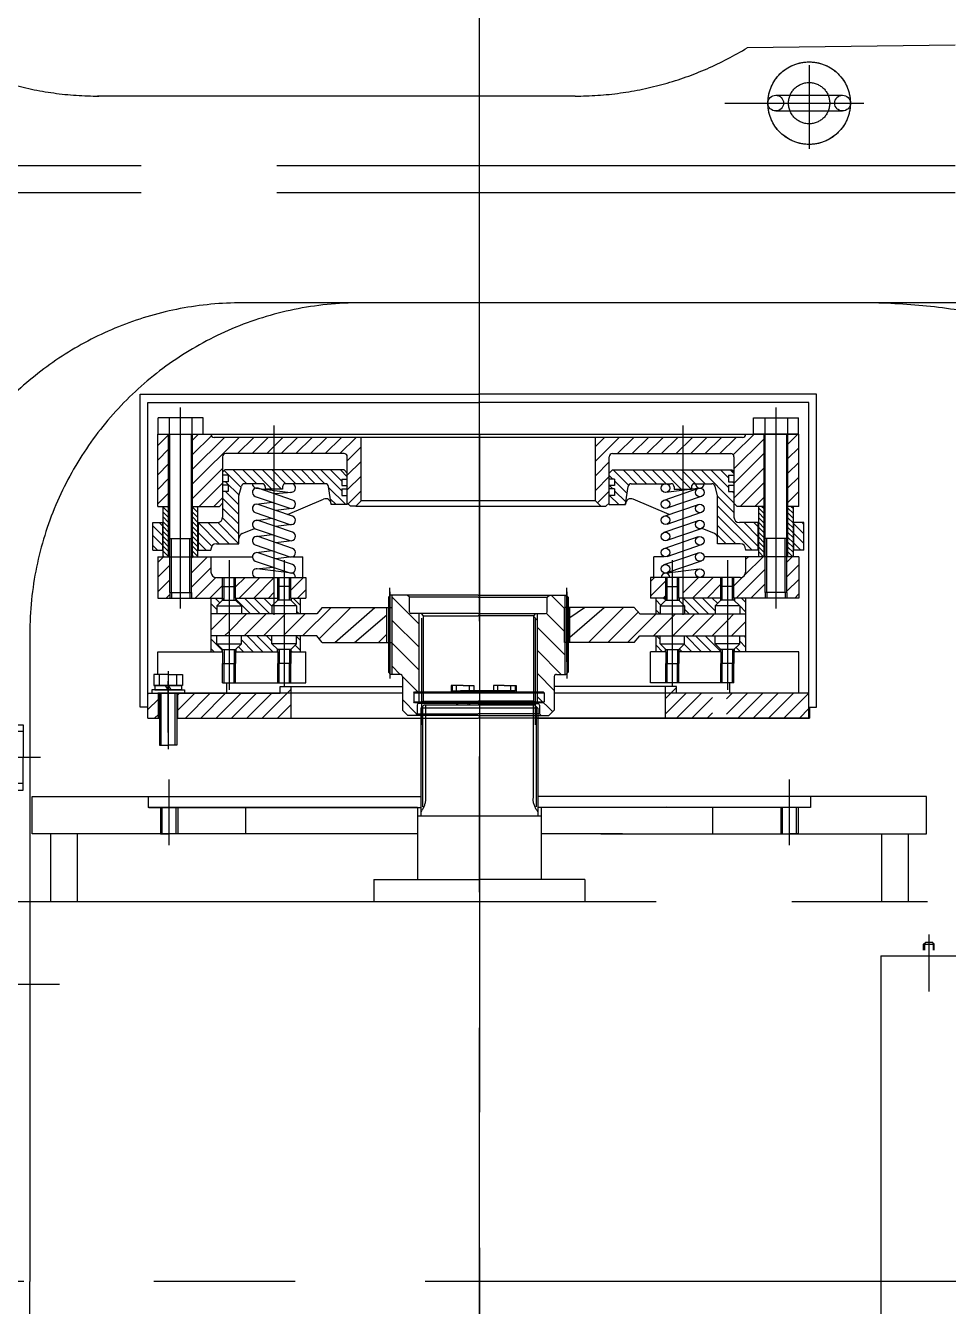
# Model space of a CAD drawing. Header units: millimetres. Extents: x 0 to 21000, y 0 to 14850.
# Drawn here: x 5079 to 5929, y 7724 to 8904 of the extents above; entities that cross this region are included whole.
import ezdxf

# ---------------------------------------------------------------- set-up
doc = ezdxf.new("R2010")
doc.units = ezdxf.units.MM
doc.header["$LTSCALE"] = 500
doc.linetypes.add('G', pattern=[2, 1.25, -0.25, 0.25, -0.25])
doc.linetypes.add('K', pattern=[2.5, 1.25, -0.25, 0.25, -0.25, 0.25, -0.25])
for name, color, linetype in [('01', 7, 'Continuous'), ('02', 1, 'Continuous'), ('05', 4, 'G'), ('07', 6, 'K'), ('11', 3, 'Continuous'), ('LINE_PART', 7, 'Continuous')]:
    doc.layers.add(name, color=color, linetype=linetype)
pattern_1 = [(45, (-4427.3225, 5987.823), (6.735192, -6.735192), [])]
pattern_2 = [(315, (-4427.3225, 5987.8226), (-4.490128, -4.490128), [])]
pattern_3 = [(315, (-4427.3225, 5987.8226), (-2.245064, -2.245064), [])]

# ---------------------------------------------------------------- blocks, each defined once
blk = doc.blocks.new('errwrre')
at = {"layer": '05', "color": 142, "linetype": 'G'}
blk.add_line((-13466.7, 33749.6), (-13466.7, 23157.2), dxfattribs=at)
blk = doc.blocks.new('retew')
at = {"layer": '07', "color": 6, "linetype": 'K'}
for p, q in [((68566.1, 3351.5), (68566.1, 752.2)), ((67410.1, 3214.6), (67429.1, 1773.1)), ((67537.8, 3214.6), (67537.8, 687.1)), ((67562.8, 3214.6), (67562.8, 687.1)), ((67664.1, 2119.6), (67664.1, 1879.4)), ((67480.1, 1752.4), (67480.1, 1880.6)), ((67664.1, 1879.4), (67664.1, 1305.3)), ((67445.2, 1830.1), (67522.3, 1830.1)), ((67473.6, 1614.5), (67473.6, 1174.6)), ((67969.1, 1112.1), (68566.1, 1112.1)), ((69163.1, 1112.1), (68566.1, 1112.1))]:
    blk.add_line(p, q, dxfattribs=at)
for radius in [38, 19]:
    blk.add_circle((67480.1, 1830.1), radius, dxfattribs=at)
for centre, radius, start, end in [((68245.5, 1879), 581.4, 133.8437, 179.9524), ((67168.6, 1614.5), 305, 0, 31.3397), ((67969.1, 1417.1), 305, 180, 270), ((67969.1, 1307.9), 305, 180, 263.9776), ((67168.6, 1175.8), 305, 328.6603, 0)]:
    blk.add_arc(centre, radius, start, end, dxfattribs=at)
blk = doc.blocks.new('ewrewr')
at = {"layer": '05', "color": 142, "linetype": 'G'}
for p, q in [((-7069.2, 7289.9), (-7069.2, 5609.4)), ((-6480.3, 6782.6), (-6682.3, 6782.6))]:
    blk.add_line(p, q, dxfattribs=at)
at = {"layer": '07', "color": 6, "linetype": 'K'}
for p, q in [((-7102.2, 7058), (-7103.2, 7058)), ((-7103.2, 7058), (-7103.2, 7052)), ((-7092.2, 7058), (-7102.2, 7058)), ((-7102.2, 7058), (-7102.2, 7053)), ((-7098.2, 7053), (-7098.2, 7058)), ((-7092.2, 7058), (-7082.2, 7058)), ((-7086.2, 7053), (-7086.2, 7058)), ((-7082.2, 7058), (-7082.2, 7053)), ((-7054.2, 7058), (-7064.2, 7058)), ((-7064.2, 7058), (-7064.2, 7053)), ((-7060.2, 7053), (-7060.2, 7058)), ((-7054.2, 7058), (-7044.2, 7058)), ((-7048.2, 7053), (-7048.2, 7058)), ((-7044.2, 7058), (-7043.2, 7058)), ((-7044.2, 7058), (-7044.2, 7053)), ((-7043.2, 7058), (-7043.2, 7052)), ((-7128, 7052), (-7128.8, 7051.2)), ((-7008.8, 7051.2), (-7128.8, 7051.2)), ((-7128.8, 7051.2), (-7128.8, 7042.8)), ((-7009.6, 7052), (-7128, 7052)), ((-7102.2, 7053), (-7092.2, 7053)), ((-7102.2, 7053), (-7092.2, 7053)), ((-7094.2, 7053), (-7051.7, 7053)), ((-7082.2, 7053), (-7092.2, 7053)), ((-7044.2, 7053), (-7054.2, 7053)), ((-7008.8, 7051.2), (-7009.6, 7052)), ((-7008.8, 7051.2), (-7008.8, 7042.8)), ((-7008.8, 7042.8), (-7128.8, 7042.8)), ((-7128, 7042), (-7128.8, 7042.8)), ((-7128, 7042), (-7009.6, 7042)), ((-7123.2, 7037), (-7120.2, 7040)), ((-7123.2, 7037), (-7015.2, 7037)), ((-7123.2, 7037), (-7123.2, 6937.7)), ((-7121.6, 7038.6), (-7121.6, 6946.2)), ((-7120.2, 7040), (-7018.2, 7040)), ((-7118.7, 7040), (-7118.7, 6954)), ((-7098.2, 7042), (-7098.2, 7040)), ((-7097, 7040), (-7097, 7042)), ((-7087.4, 7040), (-7087.4, 7042)), ((-7086.2, 7042), (-7086.2, 7040)), ((-7060.2, 7042), (-7060.2, 7040)), ((-7059, 7040), (-7059, 7042)), ((-7049.4, 7040), (-7049.4, 7042)), ((-7048.2, 7042), (-7048.2, 7040)), ((-7019.7, 7040), (-7019.7, 6954)), ((-7015.2, 7037), (-7018.2, 7040)), ((-7015.2, 7037), (-7018.2, 7040)), ((-7016.8, 7038.6), (-7016.8, 6946.2)), ((-7015.2, 7037), (-7015.2, 6937.7)), ((-7009.6, 7042), (-7008.8, 7042.8)), ((-7354.9, 6910.9), (-7354.9, 6971.4)), ((-6783.4, 6910.9), (-6783.4, 6971.4)), ((-7481.2, 6955.7), (-7123.2, 6955.7)), ((-7481.2, 6921.2), (-7481.2, 6955.7)), ((-7374.2, 6955.7), (-7374.2, 6945.7)), ((-6657.2, 6955.7), (-7015.2, 6955.7)), ((-6764.2, 6955.7), (-6764.2, 6945.7)), ((-6674.2, 6955.7), (-6674.2, 6955.7)), ((-6657.2, 6921.2), (-6657.2, 6955.7)), ((-7374.2, 6945.7), (-7373.7, 6945.7)), ((-7373.7, 6945.7), (-7362.9, 6945.7)), ((-7373.7, 6945.7), (-7362.9, 6945.7)), ((-7373.7, 6945.7), (-7362.9, 6945.7)), ((-7362.9, 6945.7), (-7346.9, 6945.7)), ((-7362.9, 6945.7), (-7362.9, 6921.2)), ((-7361.3, 6921.2), (-7361.3, 6945.7)), ((-7348.5, 6921.2), (-7348.5, 6945.7)), ((-7346.9, 6945.7), (-7123.2, 6945.7)), ((-7346.9, 6945.7), (-7126.2, 6945.7)), ((-7346.9, 6945.7), (-7126.2, 6945.7)), ((-7346.9, 6945.7), (-7346.9, 6921.2)), ((-7284.2, 6921.2), (-7284.2, 6945.7)), ((-7242.1, 6945.7), (-7241.7, 6946.1)), ((-7126.2, 6945.7), (-7126.2, 6879.3)), ((-6764.7, 6945.7), (-7015.2, 6945.7)), ((-7012.2, 6945.7), (-6764.7, 6945.7)), ((-6764.7, 6945.7), (-7012.2, 6945.7)), ((-7012.2, 6945.7), (-7012.2, 6879.3)), ((-6854.2, 6921.2), (-6854.2, 6945.7)), ((-6791.4, 6945.7), (-6791.4, 6921.2)), ((-6775.4, 6945.7), (-6791.4, 6945.7)), ((-6789.8, 6921.2), (-6789.8, 6945.7)), ((-6777, 6921.2), (-6777, 6945.7)), ((-6775.4, 6945.7), (-6775.4, 6921.2)), ((-6764.7, 6945.7), (-6764.2, 6945.7)), ((-7126.2, 6937.7), (-7126.2, 6879.3)), ((-7126.2, 6937.7), (-7012.2, 6937.7)), ((-7012.2, 6937.7), (-7012.2, 6879.3)), ((-7181.2, 6921.2), (-7481.2, 6921.2)), ((-7464.2, 6921.2), (-7464.2, 6858.9)), ((-7439.6, 6921.2), (-7439.6, 6858.9)), ((-7439.6, 6921.2), (-7439.6, 6911)), ((-7362.9, 6921.2), (-7354.9, 6921.2)), ((-7346.9, 6921.2), (-7354.9, 6921.2)), ((-7201.2, 6921.2), (-7126.2, 6921.2)), ((-7012.2, 6921.2), (-6657.2, 6921.2)), ((-6791.4, 6921.2), (-6783.4, 6921.2)), ((-6775.4, 6921.2), (-6783.4, 6921.2)), ((-6698.8, 6921.2), (-6698.8, 6858.9)), ((-6674.2, 6921.2), (-6674.2, 6858.9)), ((-7166.5, 6879.3), (-7166.5, 6858.9)), ((-7166.5, 6879.3), (-7069.2, 6879.3)), ((-6971.9, 6879.3), (-7069.2, 6879.3)), ((-6971.9, 6879.3), (-6971.9, 6858.9)), ((-6607.2, 6858.9), (-7527.1, 6858.9)), ((-7439, 6809), (-7593.7, 6809))]:
    blk.add_line(p, q, dxfattribs=at)
at = {"layer": '07', "color": 6, "linetype": 'K', "ltscale": 8}
for p, q in [((-7483.3, 6828.6), (-7483.3, 6776)), ((-7488.1, 6819.6), (-7486.2, 6821.5)), ((-7478.5, 6819.6), (-7488.1, 6819.6)), ((-7488.1, 6814.2), (-7488.1, 6819.6)), ((-7487.4, 6820.3), (-7487.4, 6814.2)), ((-7480.4, 6821.5), (-7486.2, 6821.5)), ((-7478.5, 6819.6), (-7480.4, 6821.5)), ((-7479.3, 6820.3), (-7479.3, 6814.2)), ((-7478.5, 6814.2), (-7478.5, 6819.6)), ((-7439, 6809), (-7439, 6069))]:
    blk.add_line(p, q, dxfattribs=at)
at = {"layer": '07', "color": 6, "linetype": 'K'}
for centre, start, end in [((-7138.2, 6954.1), 320.511, 359.5852), ((-7000.2, 6954.1), 180.4148, 219.489)]:
    blk.add_arc(centre, 19.5, start, end, dxfattribs=at)
blk = doc.blocks.new('rtert')
at = {"layer": '02'}
h = blk.add_hatch(dxfattribs=at)
h.set_pattern_fill('ANSI31', color=256, scale=3, angle=90, style=0)
h.set_pattern_definition(pattern_1)
h.paths.add_polyline_path([(-2892, 9632.7), (-2902, 9632.7), (-2902, 9699.3), (-2892, 9699.3)])
h.paths.add_polyline_path([(-2924, 9632.7), (-2948.8, 9632.7), (-2951.8, 9635.7), (-2951.8, 9678.3, 0.414214), (-2954.8, 9681.3), (-2999, 9681.3), (-2999, 9696.3), (-2944, 9696.3, 0.414214), (-2941, 9699.3), (-2924, 9699.3)])
h.paths.add_polyline_path([(-2999, 9696.3), (-2999, 9681.3), (-3063.7, 9681.3, 0.414214), (-3066.7, 9678.3), (-3066.7, 9635.8), (-3069.7, 9632.8), (-3074.4, 9632.8), (-3079.4, 9637.8), (-3079.4, 9696.3)])
h.paths.add_polyline_path([(-3295.3, 9637.8), (-3300.3, 9632.8), (-3305, 9632.8), (-3308, 9635.8), (-3308, 9678.3, 0.414214), (-3311, 9681.3), (-3375.6, 9681.3), (-3375.6, 9696.3), (-3295.3, 9696.3)])
h.paths.add_polyline_path([(-3430.6, 9696.3), (-3375.6, 9696.3), (-3375.6, 9681.3), (-3419.9, 9681.3, 0.414214), (-3422.9, 9678.3), (-3422.9, 9635.7), (-3425.9, 9632.7), (-3450.6, 9632.7), (-3450.6, 9699.3), (-3433.6, 9699.3, 0.414214)])
h.paths.add_polyline_path([(-3472.6, 9632.7), (-3482.6, 9632.7), (-3482.6, 9699.3), (-3472.6, 9699.3)])
h = blk.add_hatch(dxfattribs=at)
h.set_pattern_fill('ANSI31', color=256, scale=2, angle=180, style=0)
h.set_pattern_definition(pattern_2)
h.paths.add_polyline_path([(-3311, 9666.3), (-3308, 9663.3), (-3308, 9657.8), (-3313, 9657.8), (-3313, 9651.8), (-3308, 9651.8), (-3308, 9648.8), (-3313, 9648.8), (-3313, 9642.8), (-3308, 9642.8), (-3308, 9634.3), (-3323, 9634.3), (-3323, 9634.8, 0.071437), (-3323.2, 9636.2), (-3325.3, 9651, 0.373028), (-3328.3, 9653.6), (-3364.6, 9653.6, 0.414214), (-3367.6, 9650.6), (-3367.6, 9648.6), (-3375.6, 9648.6), (-3375.6, 9666.3)])
h.paths.add_polyline_path([(-3375.6, 9666.3), (-3375.6, 9648.6), (-3383.6, 9648.6), (-3383.6, 9650.6, 0.414214), (-3386.6, 9653.6), (-3402.6, 9653.6, 0.340095), (-3405.5, 9651.4), (-3407.9, 9642.3), (-3407.9, 9598.3), (-3428.6, 9598.3, 0.414214), (-3433.6, 9593.3), (-3433.6, 9592.3), (-3445.1, 9592.3), (-3445.1, 9617.7), (-3427.9, 9617.7, 0.414214), (-3422.9, 9622.7), (-3422.9, 9646.3), (-3417.9, 9646.3), (-3417.9, 9652.3), (-3422.9, 9652.3), (-3422.9, 9655.3), (-3417.9, 9655.3), (-3417.9, 9661.3), (-3422.9, 9661.3), (-3422.9, 9664.3), (-3420.9, 9666.3)])
h.paths.add_polyline_path([(-3478.1, 9617.7), (-3478.1, 9592.3), (-3487.3, 9592.3), (-3487.3, 9617.7)])
h = blk.add_hatch(dxfattribs=at)
h.set_pattern_fill('ANSI31', color=256, scale=2, angle=180, style=0)
h.set_pattern_definition(pattern_2)
h.paths.add_polyline_path([(-2887.3, 9617.7), (-2887.3, 9592.3), (-2896.5, 9592.3), (-2896.5, 9617.7)])
h.paths.add_polyline_path([(-2946.8, 9617.7), (-2929.5, 9617.7), (-2929.5, 9592.3), (-2941, 9592.3), (-2941, 9593.3, 0.414214), (-2946, 9598.3), (-2966.8, 9598.3), (-2966.8, 9642.3), (-2969.2, 9651.4, 0.340095), (-2972.1, 9653.6), (-2988, 9653.6, 0.414214), (-2991, 9650.6), (-2991, 9648.6), (-2999, 9648.6), (-2999, 9666.3), (-2953.8, 9666.3), (-2951.8, 9664.3), (-2951.8, 9661.3), (-2956.8, 9661.3), (-2956.8, 9655.3), (-2951.8, 9655.3), (-2951.8, 9652.3), (-2956.8, 9652.3), (-2956.8, 9646.3), (-2951.8, 9646.3), (-2951.8, 9622.7, 0.414214)])
h.paths.add_polyline_path([(-2999, 9666.3), (-2999, 9648.6), (-3007, 9648.6), (-3007, 9650.6, 0.414214), (-3010, 9653.6), (-3046.4, 9653.6, 0.373028), (-3049.3, 9651), (-3051.5, 9636.2, 0.071437), (-3051.7, 9634.8), (-3051.7, 9634.3), (-3066.7, 9634.3), (-3066.7, 9642.8), (-3061.7, 9642.8), (-3061.7, 9648.8), (-3066.7, 9648.8), (-3066.7, 9651.8), (-3061.7, 9651.8), (-3061.7, 9657.8), (-3066.7, 9657.8), (-3066.7, 9663.3), (-3063.7, 9666.3)])
h = blk.add_hatch(dxfattribs=at)
h.set_pattern_fill('ANSI31', color=256, angle=180, style=0)
h.set_pattern_definition(pattern_3)
h.paths.add_polyline_path([(-3450.6, 9632.7), (-3445.6, 9632.7), (-3445.6, 9586.3), (-3450.6, 9586.3)])
h.paths.add_polyline_path([(-3472.6, 9586.3), (-3477.6, 9586.3), (-3477.6, 9632.7), (-3472.6, 9632.7)])
h = blk.add_hatch(dxfattribs=at)
h.set_pattern_fill('ANSI31', color=256, angle=180, style=0)
h.set_pattern_definition(pattern_3)
h.paths.add_polyline_path([(-2897, 9586.3), (-2902, 9586.3), (-2902, 9632.7), (-2897, 9632.7)])
h.paths.add_polyline_path([(-2929, 9632.7), (-2924, 9632.7), (-2924, 9586.3), (-2929, 9586.3)])
h = blk.add_hatch(dxfattribs=at)
h.set_pattern_fill('ANSI31', color=256, scale=3, angle=90, style=0)
h.set_pattern_definition(pattern_1)
h.paths.add_polyline_path([(-2892, 9548.2), (-2903, 9548.2), (-2903, 9553.2), (-2903, 9586.3), (-2892, 9586.3)])
h.paths.add_polyline_path([(-2941, 9572.2), (-2941, 9586.3), (-2923, 9586.3), (-2923, 9553.2), (-2923, 9548.2), (-2951.8, 9548.2), (-2951.8, 9558.9), (-2951.8, 9567.2), (-2946, 9567.2, 0.414214)])
h.paths.add_polyline_path([(-2963.8, 9567.2), (-2963.8, 9558.9), (-2963.8, 9548.2), (-2999, 9548.2), (-2999, 9567.2)])
h.paths.add_polyline_path([(-3028.6, 9567.2), (-3014.6, 9567.2), (-3014.6, 9558.9), (-3014.6, 9548.2), (-3028.6, 9548.2)])
h.paths.add_polyline_path([(-3346.1, 9548.2), (-3360.1, 9548.2), (-3360.1, 9558.9), (-3360.1, 9567.2), (-3346.1, 9567.2)])
h.paths.add_polyline_path([(-3375.6, 9567.2), (-3375.6, 9548.2), (-3410.9, 9548.2), (-3410.9, 9558.9), (-3410.9, 9567.2)])
h.paths.add_polyline_path([(-3428.6, 9567.2), (-3422.9, 9567.2), (-3422.9, 9558.9), (-3422.9, 9548.2), (-3451.6, 9548.2), (-3451.6, 9553.2), (-3451.6, 9586.3), (-3433.6, 9586.3), (-3433.6, 9572.2, 0.414214)])
h.paths.add_polyline_path([(-3471.6, 9553.2), (-3471.6, 9548.2), (-3482.6, 9548.2), (-3482.6, 9586.3), (-3471.6, 9586.3)])
h = blk.add_hatch(dxfattribs=at)
h.set_pattern_fill('ANSI31', color=256, scale=2, angle=180, style=0)
h.set_pattern_definition(pattern_2)
h.paths.add_polyline_path([(-2941, 9548.2), (-2941, 9533.6), (-2946.5, 9533.6), (-2946.5, 9540.9), (-2951.4, 9545.8), (-2951.4, 9548.2)])
h.paths.add_polyline_path([(-2964.1, 9548.2), (-2964.1, 9545.8), (-2969.1, 9540.9), (-2969.1, 9533.6), (-2997.3, 9533.6), (-2997.3, 9540.9), (-2999, 9542.7), (-2999, 9548.2)])
h.paths.add_polyline_path([(-3023.6, 9548.2), (-3014.9, 9548.2), (-3014.9, 9545.8), (-3019.9, 9540.9), (-3019.9, 9533.6), (-3023.6, 9533.6)])
h.paths.add_polyline_path([(-3351.1, 9548.2), (-3351.1, 9533.6), (-3354.8, 9533.6), (-3354.8, 9540.9), (-3359.7, 9545.8), (-3359.7, 9548.2)])
h.paths.add_polyline_path([(-3375.6, 9548.2), (-3375.6, 9542.7), (-3377.4, 9540.9), (-3377.4, 9533.6), (-3405.6, 9533.6), (-3405.6, 9540.9), (-3410.5, 9545.8), (-3410.5, 9548.2)])
h.paths.add_polyline_path([(-3428.2, 9540.9), (-3428.2, 9533.6), (-3433.6, 9533.6), (-3433.6, 9548.2), (-3423.2, 9548.2), (-3423.2, 9545.8)])
at = {"layer": '02', "linetype": 'Continuous'}
h = blk.add_hatch(dxfattribs=at)
h.set_pattern_fill('_USER', color=1, scale=15, angle=45, style=0, pattern_type=0)
h.set_pattern_definition([(135, (-2198.346, 6976.453), (10.6066, 10.6066), [])])
h.paths.add_polyline_path([(-3266.6, 9539.6), (-3267.1, 9539.6), (-3267.1, 9550.9), (-3252.8, 9550.9), (-3250.8, 9548.9), (-3250.8, 9535.5, 0.415565), (-3249.2, 9533.9), (-3241.9, 9533.9), (-3241.9, 9451.1), (-3242.2, 9451.1, 0.414214), (-3243.7, 9449.6), (-3243.7, 9441.4), (-3245.2, 9439.9), (-3252.3, 9439.9), (-3257.3, 9444.9), (-3257.3, 9475.9, 0.414214), (-3259.3, 9477.9), (-3267.1, 9477.9), (-3267.1, 9507.2), (-3266.6, 9507.2)])
h.paths.add_polyline_path([(-3132.7, 9533.9), (-3125.4, 9533.9, 0.415565), (-3123.8, 9535.5), (-3123.8, 9548.9), (-3121.8, 9550.9), (-3107.5, 9550.9), (-3107.5, 9539.6), (-3108, 9539.6), (-3108, 9507.2), (-3107.5, 9507.2), (-3107.5, 9477.9), (-3115.3, 9477.9, 0.414214), (-3117.3, 9475.9), (-3117.3, 9444.9), (-3122.3, 9439.9), (-3129.5, 9439.9), (-3131, 9441.4), (-3131, 9449.6, 0.414214), (-3132.5, 9451.1), (-3132.7, 9451.1)])
at = {"layer": '02'}
h = blk.add_hatch(dxfattribs=at)
h.set_pattern_fill('ANSI31', color=256, scale=2, angle=180, style=0)
h.set_pattern_definition([(315, (-4427.3225, 6072.1806), (-4.490128, -4.490128), [])])
h.paths.add_polyline_path([(-2951.4, 9498.7), (-2951.4, 9501), (-2946.5, 9506), (-2946.5, 9513.3), (-2941, 9513.3), (-2941, 9498.7)])
h.paths.add_polyline_path([(-3002.2, 9498.7), (-3002.2, 9501), (-2997.3, 9506), (-2997.3, 9513.3), (-2969.1, 9513.3), (-2969.1, 9506), (-2964.1, 9501), (-2964.1, 9498.7)])
h.paths.add_polyline_path([(-3014.9, 9501), (-3014.9, 9498.7), (-3023.6, 9498.7), (-3023.6, 9513.3), (-3019.9, 9513.3), (-3019.9, 9506)])
h.paths.add_polyline_path([(-3377.4, 9513.3), (-3377.4, 9506), (-3372.4, 9501), (-3372.4, 9498.7), (-3410.5, 9498.7), (-3410.5, 9501), (-3405.6, 9506), (-3405.6, 9513.3)])
h.paths.add_polyline_path([(-3423.2, 9501), (-3423.2, 9498.7), (-3433.6, 9498.7), (-3433.6, 9513.3), (-3428.2, 9513.3), (-3428.2, 9506)])
h.paths.add_polyline_path([(-3359.7, 9498.7), (-3359.7, 9501), (-3354.8, 9506), (-3354.8, 9513.3), (-3351.1, 9513.3), (-3351.1, 9498.7)])
at = {"layer": '02', "linetype": 'Continuous'}
h = blk.add_hatch(dxfattribs=at)
h.set_pattern_fill('ANSI31', color=1, scale=80, angle=90, style=0)
h.set_pattern_definition([(45, (-3666.471, 8494.93), (7.07107, -7.07107), [])])
h.paths.add_polyline_path([(-2882.8, 9460.6), (-2882.8, 9437.6), (-2957.1, 9437.6), (-2957.1, 9460.6)])
h.paths.add_polyline_path([(-2973.1, 9460.6), (-2973.1, 9437.6), (-3014.8, 9437.6), (-3014.8, 9466.6), (-3004.8, 9466.6), (-3004.8, 9460.6)])
h.paths.add_polyline_path([(-2957.1, 9460.6), (-2957.1, 9437.6), (-2958.7, 9437.6), (-2958.7, 9460.6)])
h.paths.add_polyline_path([(-2971.5, 9460.6), (-2971.5, 9437.6), (-2973.1, 9437.6), (-2973.1, 9460.6)])
h.paths.add_polyline_path([(-3369.8, 9460.6), (-3369.8, 9466.6), (-3359.8, 9466.6), (-3359.8, 9437.6), (-3464.1, 9437.6), (-3464.1, 9460.6)])
h.paths.add_polyline_path([(-3482.1, 9460.6), (-3482.1, 9437.6), (-3491.8, 9437.6), (-3491.8, 9460.6)])
at = {"layer": '01'}
for p, q in [((-3482.4, 9699.3), (-3482.4, 9714.3)), ((-3440.8, 9714.3), (-3482.4, 9714.3)), ((-3472, 9714.3), (-3472, 9699.3)), ((-3451.2, 9714.3), (-3451.2, 9699.3)), ((-3440.8, 9699.3), (-3440.8, 9714.3)), ((-2933.8, 9699.3), (-2933.8, 9714.3)), ((-2933.8, 9714.3), (-2892.3, 9714.3)), ((-2923.4, 9714.3), (-2923.4, 9699.3)), ((-2902.6, 9714.3), (-2902.6, 9699.3)), ((-2892.3, 9699.3), (-2892.3, 9714.3)), ((-3482.4, 9699.3), (-3440.8, 9699.3)), ((-3433.6, 9699.3), (-3433.6, 9699.3)), ((-2941, 9699.3), (-2941, 9699.3)), ((-2892.3, 9699.3), (-2933.8, 9699.3)), ((-3359.1, 9645.6), (-3374.8, 9644.1)), ((-3392, 9634.7), (-3377.3, 9636.5)), ((-3359.2, 9630.8), (-3373.8, 9628.9)), ((-3300.3, 9632.8), (-3074.4, 9632.8)), ((-3079.4, 9637.8), (-3295.3, 9637.8)), ((-3392, 9619.8), (-3377.3, 9621.7)), ((-3359.2, 9615.9), (-3373.8, 9614)), ((-3471.6, 9603.2), (-3451.6, 9603.2)), ((-3392, 9604.9), (-3377.3, 9606.8)), ((-3359.2, 9601), (-3373.8, 9599.2)), ((-2903, 9603.2), (-2923, 9603.2)), ((-3392, 9590.1), (-3377.3, 9591.9)), ((-3359.2, 9586.1), (-3373.8, 9584.3)), ((-3392, 9575.2), (-3376.3, 9576.7)), ((-3359.2, 9571.2), (-3391, 9575.2)), ((-3015.4, 9571.2), (-2983.7, 9575.2)), ((-3471.6, 9553.2), (-3451.6, 9553.2)), ((-3422.9, 9558.9), (-3410.9, 9558.9)), ((-3360.1, 9558.9), (-3372.1, 9558.9)), ((-3187.3, 9548.9), (-3250.8, 9548.9)), ((-3187.3, 9548.9), (-3123.8, 9548.9)), ((-3014.6, 9558.9), (-3002.6, 9558.9)), ((-2951.8, 9558.9), (-2963.8, 9558.9)), ((-2903, 9553.2), (-2923, 9553.2)), ((-3240.1, 9533.9), (-3238.1, 9531.9)), ((-3238.1, 9531.9), (-3187.3, 9531.9)), ((-3238.1, 9531.9), (-3238.1, 9453.1)), ((-3136.5, 9531.9), (-3187.3, 9531.9)), ((-3134.5, 9533.9), (-3136.5, 9531.9)), ((-3136.5, 9531.9), (-3136.5, 9453.1)), ((-3473.1, 9477.7), (-3486.4, 9477.7)), ((-3486.4, 9477.7), (-3486.4, 9467.7)), ((-3481.1, 9467.7), (-3481.1, 9477.7)), ((-3473.1, 9477.7), (-3459.7, 9477.7)), ((-3465.1, 9467.7), (-3465.1, 9477.7)), ((-3459.7, 9477.7), (-3459.7, 9467.7)), ((-3422.9, 9488), (-3410.9, 9488)), ((-3360.1, 9488), (-3372.1, 9488)), ((-3014.6, 9488), (-3002.6, 9488)), ((-2951.8, 9488), (-2963.8, 9488)), ((-3486.4, 9467.7), (-3473.1, 9467.7)), ((-3485.3, 9467.7), (-3485.3, 9463.6)), ((-3473.1, 9467.7), (-3485.3, 9467.7)), ((-3473.1, 9463.6), (-3475.4, 9467.7)), ((-3459.7, 9467.7), (-3473.1, 9467.7)), ((-3473.1, 9467.7), (-3470.7, 9463.6)), ((-3473.1, 9467.7), (-3460.9, 9467.7)), ((-3460.9, 9467.7), (-3460.9, 9463.6)), ((-3369.8, 9460.6), (-3369.8, 9466.6)), ((-3359.8, 9437.6), (-3359.8, 9466.6)), ((-3014.8, 9437.6), (-3014.8, 9466.6)), ((-3004.8, 9460.6), (-3004.8, 9466.6)), ((-3491.8, 9437.6), (-3491.8, 9460.6)), ((-3488.1, 9463.6), (-3488.1, 9460.6)), ((-3473.1, 9463.6), (-3488.1, 9463.6)), ((-3488.1, 9460.6), (-3473.1, 9460.6)), ((-3485.3, 9463.6), (-3473.1, 9463.6)), ((-3481.1, 9460.6), (-3481.1, 9412.7)), ((-3460.9, 9463.6), (-3473.1, 9463.6)), ((-3473.1, 9463.6), (-3458.1, 9463.6)), ((-3458.1, 9460.6), (-3473.1, 9460.6)), ((-3465.1, 9460.6), (-3465.1, 9412.7)), ((-3458.1, 9463.6), (-3458.1, 9460.6)), ((-2997.8, 9460.6), (-3117.3, 9460.6)), ((-2882.8, 9437.6), (-2882.8, 9460.6)), ((-3238.1, 9453.1), (-3240.1, 9451.1)), ((-3238.1, 9453.1), (-3187.3, 9453.1)), ((-3136.5, 9453.1), (-3187.3, 9453.1)), ((-3136.5, 9453.1), (-3134.5, 9451.1)), ((-3481.1, 9412.7), (-3473.1, 9412.7)), ((-3465.1, 9412.7), (-3473.1, 9412.7))]:
    blk.add_line(p, q, dxfattribs=at)
at = {"layer": '01', "color": 7, "linetype": 'Continuous'}
for p, q in [((-3482.6, 9632.7), (-3482.6, 9699.3)), ((-3482.6, 9699.3), (-2892, 9699.3)), ((-3472.6, 9632.7), (-3472.6, 9699.3)), ((-3471.6, 9553.2), (-3471.6, 9699.3)), ((-3451.6, 9553.2), (-3451.6, 9699.3)), ((-3450.6, 9632.7), (-3450.6, 9699.3)), ((-2944, 9696.3), (-3430.6, 9696.3)), ((-3295.3, 9637.8), (-3295.3, 9696.3)), ((-3079.4, 9637.8), (-3079.4, 9696.3)), ((-2924, 9632.7), (-2924, 9699.3)), ((-2923, 9553.2), (-2923, 9699.3)), ((-2903, 9553.2), (-2903, 9699.3)), ((-2902, 9632.7), (-2902, 9699.3)), ((-2892, 9632.7), (-2892, 9699.3)), ((-3422.9, 9678.3), (-3422.9, 9622.7)), ((-3311, 9681.3), (-3419.9, 9681.3)), ((-3308, 9634.3), (-3308, 9678.3)), ((-3066.7, 9634.3), (-3066.7, 9678.3)), ((-3063.7, 9681.3), (-2954.8, 9681.3)), ((-2951.8, 9678.3), (-2951.8, 9622.7)), ((-3420.9, 9666.3), (-3422.9, 9664.3)), ((-3311, 9666.3), (-3420.9, 9666.3)), ((-3311, 9666.3), (-3308, 9663.3)), ((-3063.7, 9666.3), (-3066.7, 9663.3)), ((-3063.7, 9666.3), (-2953.8, 9666.3)), ((-2953.8, 9666.3), (-2951.8, 9664.3)), ((-3417.9, 9661.3), (-3422.9, 9661.3)), ((-3417.9, 9655.3), (-3422.9, 9655.3)), ((-3417.9, 9661.3), (-3417.9, 9655.3)), ((-3313, 9657.8), (-3313, 9651.8)), ((-3313, 9657.8), (-3308, 9657.8)), ((-3061.7, 9657.8), (-3066.7, 9657.8)), ((-3061.7, 9657.8), (-3061.7, 9651.8)), ((-2956.8, 9661.3), (-2956.8, 9655.3)), ((-2956.8, 9661.3), (-2951.8, 9661.3)), ((-2956.8, 9655.3), (-2951.8, 9655.3)), ((-3417.9, 9652.3), (-3422.9, 9652.3)), ((-3417.9, 9646.3), (-3422.9, 9646.3)), ((-3417.9, 9652.3), (-3417.9, 9646.3)), ((-3407.9, 9642.3), (-3405.5, 9651.4)), ((-3386.6, 9653.6), (-3402.6, 9653.6)), ((-3392, 9649.6), (-3360.2, 9645.6)), ((-3358.4, 9638.5), (-3390.2, 9649.4)), ((-3383.6, 9650.6), (-3383.6, 9648.6)), ((-3367.6, 9648.6), (-3383.6, 9648.6)), ((-3367.6, 9650.6), (-3367.6, 9648.6)), ((-3328.3, 9653.6), (-3364.6, 9653.6)), ((-3323, 9634.8), (-3325.3, 9651)), ((-3313, 9651.8), (-3308, 9651.8)), ((-3313, 9648.8), (-3313, 9642.8)), ((-3313, 9648.8), (-3308, 9648.8)), ((-3313, 9642.8), (-3308, 9642.8)), ((-3061.7, 9651.8), (-3066.7, 9651.8)), ((-3061.7, 9648.8), (-3066.7, 9648.8)), ((-3061.7, 9642.8), (-3066.7, 9642.8)), ((-3061.7, 9648.8), (-3061.7, 9642.8)), ((-3051.7, 9634.8), (-3049.3, 9651)), ((-3046.4, 9653.6), (-3010, 9653.6)), ((-3016.2, 9638.5), (-2984.5, 9649.4)), ((-2982.7, 9649.6), (-3014.4, 9645.6)), ((-3007, 9650.6), (-3007, 9648.6)), ((-3007, 9648.6), (-2991, 9648.6)), ((-2991, 9650.6), (-2991, 9648.6)), ((-2988, 9653.6), (-2972.1, 9653.6)), ((-2966.8, 9642.3), (-2969.2, 9651.4)), ((-2956.8, 9652.3), (-2956.8, 9646.3)), ((-2956.8, 9652.3), (-2951.8, 9652.3)), ((-2956.8, 9646.3), (-2951.8, 9646.3)), ((-3482.6, 9632.7), (-3471.6, 9632.7)), ((-3477.6, 9586.3), (-3477.6, 9632.7)), ((-3472.6, 9586.3), (-3472.6, 9632.7)), ((-3451.6, 9632.7), (-3425.9, 9632.7)), ((-3450.6, 9586.3), (-3450.6, 9632.7)), ((-3445.6, 9586.3), (-3445.6, 9632.7)), ((-3422.9, 9635.7), (-3425.9, 9632.7)), ((-3407.9, 9598.3), (-3407.9, 9642.3)), ((-3392.8, 9641.8), (-3361, 9630.9)), ((-3358.4, 9623.6), (-3390.2, 9634.5)), ((-3363.1, 9625.3), (-3329.9, 9639.4)), ((-3323, 9634.3), (-3323, 9634.8)), ((-3308, 9634.3), (-3323, 9634.3)), ((-3305, 9632.8), (-3308, 9635.8)), ((-3300.3, 9632.8), (-3305, 9632.8)), ((-3295.3, 9637.8), (-3300.3, 9632.8)), ((-3079.4, 9637.8), (-3074.4, 9632.8)), ((-3074.4, 9632.8), (-3069.7, 9632.8)), ((-3069.7, 9632.8), (-3066.7, 9635.8)), ((-3066.7, 9634.3), (-3051.7, 9634.3)), ((-3051.7, 9634.3), (-3051.7, 9634.8)), ((-3011.5, 9625.3), (-3044.7, 9639.4)), ((-3016.2, 9623.6), (-2984.5, 9634.5)), ((-2981.9, 9641.8), (-3013.6, 9630.9)), ((-2966.8, 9598.3), (-2966.8, 9642.3)), ((-2951.8, 9635.7), (-2948.8, 9632.7)), ((-2923, 9632.7), (-2948.8, 9632.7)), ((-2929, 9586.3), (-2929, 9632.7)), ((-2924, 9586.3), (-2924, 9632.7)), ((-2892, 9632.7), (-2903, 9632.7)), ((-2902, 9586.3), (-2902, 9632.7)), ((-2897, 9586.3), (-2897, 9632.7)), ((-3392.8, 9626.9), (-3361, 9616.1)), ((-3358.4, 9608.8), (-3390.2, 9619.6)), ((-3016.2, 9608.8), (-2984.5, 9619.6)), ((-2981.9, 9626.9), (-3013.6, 9616.1)), ((-3487.3, 9592.3), (-3487.3, 9617.7)), ((-3487.3, 9617.7), (-3477.6, 9617.7)), ((-3478.1, 9592.3), (-3478.1, 9617.7)), ((-3445.6, 9617.7), (-3427.9, 9617.7)), ((-3445.1, 9592.3), (-3445.1, 9617.7)), ((-3404.8, 9607.6), (-3393.5, 9612.4)), ((-3392.8, 9612.1), (-3361, 9601.2)), ((-2981.9, 9612.1), (-3013.6, 9601.2)), ((-2969.8, 9607.6), (-2981.2, 9612.4)), ((-2929, 9617.7), (-2946.8, 9617.7)), ((-2929.5, 9592.3), (-2929.5, 9617.7)), ((-2887.3, 9617.7), (-2897, 9617.7)), ((-2896.5, 9592.3), (-2896.5, 9617.7)), ((-2887.3, 9592.3), (-2887.3, 9617.7)), ((-3428.6, 9598.3), (-3407.9, 9598.3)), ((-3392.8, 9597.2), (-3361, 9586.3)), ((-3358.4, 9593.9), (-3390.2, 9604.8)), ((-3016.2, 9593.9), (-2984.5, 9604.8)), ((-2981.9, 9597.2), (-3013.6, 9586.3)), ((-2946, 9598.3), (-2966.8, 9598.3)), ((-3487.3, 9592.3), (-3477.6, 9592.3)), ((-3482.6, 9586.3), (-3395.5, 9586.3)), ((-3482.6, 9586.3), (-3482.6, 9548.2)), ((-3445.6, 9592.3), (-3433.6, 9592.3)), ((-3433.6, 9593.3), (-3433.6, 9592.3)), ((-3433.6, 9586.3), (-3433.6, 9572.2)), ((-3358.4, 9579), (-3390.2, 9589.9)), ((-3358.5, 9586.3), (-3349.1, 9586.3)), ((-3349.1, 9567.2), (-3349.1, 9586.3)), ((-3016.1, 9586.3), (-3025.6, 9586.3)), ((-3025.6, 9567.2), (-3025.6, 9586.3)), ((-3016.2, 9579), (-2984.5, 9589.9)), ((-2892, 9586.3), (-2979.2, 9586.3)), ((-2941, 9593.3), (-2941, 9592.3)), ((-2929, 9592.3), (-2941, 9592.3)), ((-2941, 9586.3), (-2941, 9572.2)), ((-2887.3, 9592.3), (-2897, 9592.3)), ((-2892, 9586.3), (-2892, 9548.2)), ((-3392.8, 9582.3), (-3361, 9571.4)), ((-2981.9, 9582.3), (-3013.6, 9571.4)), ((-3428.6, 9567.2), (-3346.1, 9567.2)), ((-3421.6, 9558.9), (-3421.6, 9567.2)), ((-3412.1, 9558.9), (-3412.1, 9567.2)), ((-3370.8, 9558.9), (-3370.8, 9567.2)), ((-3361.3, 9558.9), (-3361.3, 9567.2)), ((-3346.1, 9567.2), (-3346.1, 9548.2)), ((-3028.6, 9567.2), (-3028.6, 9548.2)), ((-2946, 9567.2), (-3028.6, 9567.2)), ((-3013.3, 9558.9), (-3013.3, 9567.2)), ((-3003.8, 9558.9), (-3003.8, 9567.2)), ((-2962.5, 9558.9), (-2962.5, 9567.2)), ((-2953, 9558.9), (-2953, 9567.2)), ((-3482.6, 9548.2), (-3422.9, 9548.2)), ((-3482.6, 9548.2), (-3422.9, 9548.2)), ((-3470.1, 9553.2), (-3470.1, 9548.2)), ((-3453.1, 9553.2), (-3453.1, 9548.2)), ((-3433.6, 9548.2), (-3433.6, 9513.3)), ((-3423.2, 9548.2), (-3423.2, 9545.8)), ((-3422.9, 9548.2), (-3422.9, 9558.9)), ((-3422.9, 9548.2), (-3422.9, 9546.2)), ((-3410.9, 9548.2), (-3410.9, 9558.9)), ((-3410.9, 9548.2), (-3372.1, 9548.2)), ((-3410.9, 9548.2), (-3372.1, 9548.2)), ((-3410.9, 9548.2), (-3372.1, 9548.2)), ((-3410.9, 9548.2), (-3410.9, 9546.2)), ((-3410.5, 9548.2), (-3410.5, 9545.8)), ((-3372.4, 9548.2), (-3372.4, 9545.8)), ((-3372.1, 9548.2), (-3372.1, 9558.9)), ((-3372.1, 9548.2), (-3372.1, 9546.2)), ((-3360.1, 9548.2), (-3360.1, 9558.9)), ((-3360.1, 9548.2), (-3346.1, 9548.2)), ((-3360.1, 9548.2), (-3360.1, 9546.2)), ((-3359.7, 9548.2), (-3359.7, 9545.8)), ((-3351.1, 9533.6), (-3351.1, 9548.2)), ((-3268.1, 9550.9), (-3270.1, 9548.9)), ((-3270.1, 9548.9), (-3270.1, 9479.9)), ((-3187.3, 9550.9), (-3268.1, 9550.9)), ((-3267.1, 9550.9, 0), (-3267.1, 9477.9, 0)), ((-3250.8, 9548.9), (-3252.8, 9550.9)), ((-3250.8, 9535.5), (-3250.8, 9548.9)), ((-3187.3, 9550.9), (-3106.6, 9550.9)), ((-3123.8, 9548.9), (-3121.8, 9550.9)), ((-3123.8, 9535.5), (-3123.8, 9548.9)), ((-3107.5, 9550.9, 0), (-3107.5, 9477.9, 0)), ((-3106.6, 9550.9), (-3104.6, 9548.9)), ((-3104.6, 9548.9), (-3104.6, 9479.9)), ((-3014.6, 9548.2), (-3028.6, 9548.2)), ((-3023.6, 9533.6), (-3023.6, 9548.2)), ((-3014.9, 9548.2), (-3014.9, 9545.8)), ((-3014.6, 9548.2), (-3014.6, 9558.9)), ((-3014.6, 9548.2), (-3014.6, 9546.2)), ((-3002.6, 9548.2), (-3002.6, 9558.9)), ((-3002.6, 9548.2), (-3002.6, 9546.2)), ((-2963.8, 9548.2), (-3002.6, 9548.2)), ((-2963.8, 9548.2), (-3002.6, 9548.2)), ((-2963.8, 9548.2), (-3002.6, 9548.2)), ((-3002.2, 9548.2), (-3002.2, 9545.8)), ((-2964.1, 9548.2), (-2964.1, 9545.8)), ((-2963.8, 9548.2), (-2963.8, 9558.9)), ((-2963.8, 9548.2), (-2963.8, 9546.2)), ((-2951.8, 9548.2), (-2951.8, 9558.9)), ((-2892, 9548.2), (-2951.8, 9548.2)), ((-2892, 9548.2), (-2951.8, 9548.2)), ((-2951.8, 9548.2), (-2951.8, 9546.2)), ((-2951.4, 9548.2), (-2951.4, 9545.8)), ((-2941, 9548.2), (-2941, 9513.3)), ((-2921.5, 9553.2), (-2921.5, 9548.2)), ((-2904.5, 9553.2), (-2904.5, 9548.2)), ((-3428.2, 9540.9), (-3422.9, 9546.2)), ((-3428.2, 9540.9), (-3405.6, 9540.9)), ((-3428.2, 9540.9), (-3428.2, 9533.6)), ((-3422.9, 9546.2), (-3410.9, 9546.2)), ((-3405.6, 9540.9), (-3410.9, 9546.2)), ((-3405.6, 9540.9), (-3405.6, 9533.6)), ((-3377.4, 9540.9), (-3372.1, 9546.2)), ((-3377.4, 9540.9), (-3377.4, 9533.6)), ((-3354.8, 9540.9), (-3377.4, 9540.9)), ((-3360.1, 9546.2), (-3372.1, 9546.2)), ((-3354.8, 9540.9), (-3360.1, 9546.2)), ((-3354.8, 9540.9), (-3354.8, 9533.6)), ((-3331.1, 9539.6), (-3336.1, 9533.6)), ((-3331.1, 9539.6), (-3266.6, 9539.6)), ((-3331.1, 9539.6), (-3266.6, 9539.6)), ((-3271.6, 9507.2), (-3271.6, 9539.6)), ((-3266.6, 9507.2), (-3266.6, 9539.6)), ((-3108, 9507.2), (-3108, 9539.6)), ((-3043.6, 9539.6), (-3108, 9539.6)), ((-3043.6, 9539.6), (-3108, 9539.6)), ((-3103, 9507.2), (-3103, 9539.6)), ((-3043.6, 9539.6), (-3038.6, 9533.6)), ((-3019.9, 9540.9), (-3014.6, 9546.2)), ((-3019.9, 9540.9), (-2997.3, 9540.9)), ((-3019.9, 9540.9), (-3019.9, 9533.6)), ((-3014.6, 9546.2), (-3002.6, 9546.2)), ((-2997.3, 9540.9), (-3002.6, 9546.2)), ((-2997.3, 9540.9), (-2997.3, 9533.6)), ((-2969.1, 9540.9), (-2963.8, 9546.2)), ((-2969.1, 9540.9), (-2969.1, 9533.6)), ((-2946.5, 9540.9), (-2969.1, 9540.9)), ((-2951.8, 9546.2), (-2963.8, 9546.2)), ((-2946.5, 9540.9), (-2951.8, 9546.2)), ((-2946.5, 9540.9), (-2946.5, 9533.6)), ((-3336.1, 9533.6), (-3433.6, 9533.6)), ((-3187.3, 9533.9), (-3249.2, 9533.9)), ((-3241.9, 9451.1), (-3241.9, 9533.9)), ((-3187.3, 9533.9), (-3125.4, 9533.9)), ((-3132.7, 9451.1), (-3132.7, 9533.9)), ((-3038.6, 9533.6), (-2941, 9533.6)), ((-3336.1, 9513.3), (-3433.6, 9513.3)), ((-3433.6, 9513.3), (-3433.6, 9498.7)), ((-3428.2, 9506), (-3428.2, 9513.3)), ((-3405.6, 9506), (-3405.6, 9513.3)), ((-3377.4, 9506), (-3377.4, 9513.3)), ((-3354.8, 9506), (-3354.8, 9513.3)), ((-3351.1, 9498.7), (-3351.1, 9513.3)), ((-3331.1, 9507.2), (-3336.1, 9513.3)), ((-3043.6, 9507.2), (-3038.6, 9513.3)), ((-3038.6, 9513.3), (-2941, 9513.3)), ((-3023.6, 9498.7), (-3023.6, 9513.3)), ((-3019.9, 9506), (-3019.9, 9513.3)), ((-2997.3, 9506), (-2997.3, 9513.3)), ((-2969.1, 9506), (-2969.1, 9513.3)), ((-2946.5, 9506), (-2946.5, 9513.3)), ((-2941, 9513.3), (-2941, 9498.7)), ((-3428.2, 9506), (-3405.6, 9506)), ((-3428.2, 9506), (-3422.9, 9500.7)), ((-3423.2, 9498.7), (-3423.2, 9501)), ((-3405.6, 9506), (-3410.9, 9500.7)), ((-3410.5, 9498.7), (-3410.5, 9501)), ((-3354.8, 9506), (-3377.4, 9506)), ((-3377.4, 9506), (-3372.1, 9500.7)), ((-3372.4, 9498.7), (-3372.4, 9501)), ((-3354.8, 9506), (-3360.1, 9500.7)), ((-3359.7, 9498.7), (-3359.7, 9501)), ((-3331.1, 9507.2), (-3266.6, 9507.2)), ((-3331.1, 9507.2), (-3266.6, 9507.2)), ((-3043.6, 9507.2), (-3108, 9507.2)), ((-3043.6, 9507.2), (-3108, 9507.2)), ((-3019.9, 9506), (-3014.6, 9500.7)), ((-3019.9, 9506), (-2997.3, 9506)), ((-3014.9, 9498.7), (-3014.9, 9501)), ((-2997.3, 9506), (-3002.6, 9500.7)), ((-3002.2, 9498.7), (-3002.2, 9501)), ((-2969.1, 9506), (-2963.8, 9500.7)), ((-2946.5, 9506), (-2969.1, 9506)), ((-2964.1, 9498.7), (-2964.1, 9501)), ((-2946.5, 9506), (-2951.8, 9500.7)), ((-2951.4, 9498.7), (-2951.4, 9501)), ((-3482.6, 9477.7), (-3482.6, 9498.7)), ((-3482.6, 9498.7), (-3422.9, 9498.7)), ((-3422.9, 9498.7), (-3422.9, 9500.7)), ((-3422.9, 9500.7), (-3410.9, 9500.7)), ((-3422.9, 9498.7), (-3422.9, 9488)), ((-3410.9, 9498.7), (-3410.9, 9500.7)), ((-3410.9, 9498.7), (-3372.1, 9498.7)), ((-3410.9, 9498.7), (-3410.9, 9488)), ((-3372.1, 9498.7), (-3372.1, 9500.7)), ((-3360.1, 9500.7), (-3372.1, 9500.7)), ((-3372.1, 9498.7), (-3372.1, 9488)), ((-3360.1, 9498.7), (-3360.1, 9500.7)), ((-3360.1, 9498.7), (-3346.1, 9498.7)), ((-3360.1, 9498.7), (-3360.1, 9488)), ((-3346.1, 9470.2), (-3346.1, 9498.7)), ((-3014.6, 9498.7), (-3028.6, 9498.7)), ((-3028.6, 9470.2), (-3028.6, 9498.7)), ((-3014.6, 9498.7), (-3014.6, 9500.7)), ((-3014.6, 9500.7), (-3002.6, 9500.7)), ((-3014.6, 9498.7), (-3014.6, 9488)), ((-3002.6, 9498.7), (-3002.6, 9500.7)), ((-3002.6, 9498.7), (-3002.6, 9488)), ((-2963.8, 9498.7), (-3002.6, 9498.7)), ((-2951.8, 9500.7), (-2963.8, 9500.7)), ((-2963.8, 9498.7), (-2963.8, 9500.7)), ((-2963.8, 9498.7), (-2963.8, 9488)), ((-2951.8, 9498.7), (-2951.8, 9500.7)), ((-2892, 9498.7), (-2951.8, 9498.7)), ((-2951.8, 9498.7), (-2951.8, 9488)), ((-2892, 9460.6), (-2892, 9498.7)), ((-3421.6, 9470.2), (-3421.6, 9488)), ((-3412.1, 9470.2), (-3412.1, 9488)), ((-3370.8, 9470.2), (-3370.8, 9488)), ((-3361.3, 9470.2), (-3361.3, 9488)), ((-3270.1, 9479.9), (-3268.1, 9477.9)), ((-3259.3, 9477.9), (-3268.1, 9477.9)), ((-3115.3, 9477.9), (-3106.6, 9477.9)), ((-3104.6, 9479.9), (-3106.6, 9477.9)), ((-3013.3, 9470.2), (-3013.3, 9488)), ((-3003.8, 9470.2), (-3003.8, 9488)), ((-2962.5, 9470.2), (-2962.5, 9488)), ((-2953, 9470.2), (-2953, 9488)), ((-3422.9, 9470.2), (-3346.1, 9470.2)), ((-3419.1, 9460.6), (-3419.1, 9470.2)), ((-3369.8, 9466.6), (-3257.3, 9466.6)), ((-3257.3, 9475.9), (-3257.3, 9444.9)), ((-3117.3, 9475.9), (-3117.3, 9444.9)), ((-3004.8, 9466.6), (-3117.3, 9466.6)), ((-2951.8, 9470.2), (-3028.6, 9470.2)), ((-2955.5, 9460.6), (-2955.5, 9470.2)), ((-3491.8, 9460.6), (-3369.8, 9460.6)), ((-3257.3, 9460.6), (-3482.6, 9460.6)), ((-3482.1, 9437.6), (-3482.1, 9460.6)), ((-3464.1, 9437.6), (-3464.1, 9460.6)), ((-2892, 9460.6), (-3117.3, 9460.6)), ((-2882.8, 9460.6), (-3004.8, 9460.6)), ((-3257.3, 9444.9), (-3252.3, 9439.9)), ((-3243.7, 9449.6), (-3243.7, 9441.4)), ((-3187.3, 9451.1), (-3242.2, 9451.1)), ((-3187.3, 9451.1), (-3132.5, 9451.1)), ((-3131, 9449.6), (-3131, 9441.4)), ((-3117.3, 9444.9), (-3122.3, 9439.9)), ((-3491.8, 9437.6), (-3481.1, 9437.6)), ((-3491.8, 9437.6), (-3481.1, 9437.6)), ((-3465.1, 9437.6), (-3241.3, 9437.6)), ((-3465.1, 9437.6), (-3187.3, 9437.6)), ((-3187.3, 9439.9), (-3252.3, 9439.9)), ((-3245.2, 9439.9), (-3243.7, 9441.4)), ((-3243.7, 9441.4), (-3187.3, 9441.4)), ((-3131, 9441.4), (-3187.3, 9441.4)), ((-3187.3, 9439.9), (-3122.3, 9439.9)), ((-3187.3, 9439.9), (-3122.3, 9439.9)), ((-2882.8, 9437.6), (-3187.3, 9437.6)), ((-2882.8, 9437.6), (-3133.3, 9437.6)), ((-3129.5, 9439.9), (-3131, 9441.4))]:
    blk.add_line(p, q, dxfattribs=at)
for centre in [(-3014.9, 9649.6), (-2983.2, 9645.6), (-3014.9, 9634.7), (-2983.2, 9630.7), (-3014.9, 9619.9), (-2983.2, 9615.9), (-2983.2, 9601)]:
    blk.add_circle(centre, 4, dxfattribs=at)
at = {"layer": '01'}
for centre in [(-3014.9, 9605), (-3014.9, 9590.1), (-2983.2, 9586.1), (-3014.9, 9575.2), (-2983.2, 9571.2)]:
    blk.add_circle(centre, 4, dxfattribs=at)
for centre, radius, start, end in [((-3430.6, 9699.3), 3, 180, 270), ((-2944, 9699.3), 3, 270, 0), ((-3386.6, 9650.6), 3, 0, 90), ((-2988, 9650.6), 3, 90, 180), ((-3427.9, 9622.7), 5, 270, 0), ((-2946.8, 9622.7), 5, 180, 270), ((-3359.7, 9605), 4, 251.091, 71.091), ((-3391.5, 9586.1), 4, 71.091, 251.091), ((-3359.7, 9590.1), 4, 251.091, 71.091), ((-3391.5, 9571.2), 4, 82.8195, 270), ((-3359.7, 9575.2), 4, 251.091, 71.091), ((-3359.7, 9567.2), 4, 0, 82.8195), ((-3014.9, 9567.2), 4, 0, 180)]:
    blk.add_arc(centre, radius, start, end, dxfattribs=at)
at = {"layer": '01', "color": 7, "linetype": 'Continuous'}
for centre, radius, start, end in [((-3419.9, 9678.3), 3, 90, 180), ((-3311, 9678.3), 3, 0, 90), ((-3063.7, 9678.3), 3, 90, 180), ((-2954.8, 9678.3), 3, 0, 90), ((-3402.6, 9650.6), 3, 90, 165.1317), ((-3391.5, 9653.6), 4, 180, 262.8195), ((-3391.5, 9645.6), 4, 71.091, 251.091), ((-3364.6, 9650.6), 3, 90, 180), ((-3359.7, 9649.6), 4, 262.8195, 90), ((-3328.3, 9650.6), 3, 8.1722, 90), ((-3046.4, 9650.6), 3, 90, 171.8278), ((-3010, 9650.6), 3, 0, 90), ((-2983.2, 9653.6), 4, 180, 0), ((-2972.1, 9650.6), 3, 14.8683, 90), ((-3391.5, 9630.7), 4, 71.091, 251.091), ((-3359.7, 9634.7), 4, 251.091, 71.091), ((-3328, 9634.8), 5, 0, 112.9955), ((-3046.7, 9634.8), 5, 67.0045, 180), ((-3391.5, 9615.9), 4, 71.091, 251.091), ((-3359.7, 9619.9), 4, 251.091, 71.091), ((-3402.9, 9603), 5, 112.9955, 180), ((-2971.8, 9603), 5, 0, 67.0045), ((-3428.6, 9593.3), 5, 90, 180), ((-3391.5, 9601), 4, 71.091, 251.091), ((-2946, 9593.3), 5, 0, 90), ((-3428.6, 9572.2), 5, 180, 270), ((-2946, 9572.2), 5, 270, 0), ((-3249.2, 9535.5), 1.57, 180, 270), ((-3125.4, 9535.5), 1.57, 270, 360), ((-3259.3, 9475.9), 2, 0, 90), ((-3115.3, 9475.9), 2, 90, 180), ((-3242.2, 9449.6), 1.5, 90, 180), ((-3132.5, 9449.6), 1.5, 0, 90)]:
    blk.add_arc(centre, radius, start, end, dxfattribs=at)
at = {"layer": '02', "color": 1, "linetype": 'Continuous'}
for p, q in [((-3470.1, 9553.2), (-3470.1, 9603.2)), ((-3453.1, 9553.2), (-3453.1, 9603.2)), ((-2921.5, 9553.2), (-2921.5, 9603.2)), ((-2904.5, 9553.2), (-2904.5, 9603.2)), ((-3422.9, 9558.9), (-3422.9, 9567.2)), ((-3410.9, 9558.9), (-3410.9, 9567.2)), ((-3372.1, 9558.9), (-3372.1, 9567.2)), ((-3360.1, 9558.9), (-3360.1, 9567.2)), ((-3014.6, 9558.9), (-3014.6, 9567.2)), ((-3002.6, 9558.9), (-3002.6, 9567.2)), ((-2963.8, 9558.9), (-2963.8, 9567.2)), ((-2951.8, 9558.9), (-2951.8, 9567.2)), ((-3471.6, 9553.2), (-3471.6, 9548.2)), ((-3451.6, 9553.2), (-3451.6, 9548.2)), ((-3421.6, 9546.2), (-3421.6, 9558.9)), ((-3412.1, 9546.2), (-3412.1, 9558.9)), ((-3370.8, 9546.2), (-3370.8, 9558.9)), ((-3361.3, 9546.2), (-3361.3, 9558.9)), ((-3013.3, 9546.2), (-3013.3, 9558.9)), ((-3003.8, 9546.2), (-3003.8, 9558.9)), ((-2962.5, 9546.2), (-2962.5, 9558.9)), ((-2953, 9546.2), (-2953, 9558.9)), ((-2923, 9553.2), (-2923, 9548.2)), ((-2903, 9553.2), (-2903, 9548.2)), ((-3421.6, 9500.7), (-3421.6, 9488)), ((-3412.1, 9500.7), (-3412.1, 9488)), ((-3370.8, 9500.7), (-3370.8, 9488)), ((-3361.3, 9500.7), (-3361.3, 9488)), ((-3013.3, 9500.7), (-3013.3, 9488)), ((-3003.8, 9500.7), (-3003.8, 9488)), ((-2962.5, 9500.7), (-2962.5, 9488)), ((-2953, 9500.7), (-2953, 9488)), ((-3422.9, 9470.2), (-3422.9, 9488)), ((-3410.9, 9470.2), (-3410.9, 9488)), ((-3372.1, 9470.2), (-3372.1, 9488)), ((-3360.1, 9470.2), (-3360.1, 9488)), ((-3014.6, 9470.2), (-3014.6, 9488)), ((-3002.6, 9470.2), (-3002.6, 9488)), ((-2963.8, 9470.2), (-2963.8, 9488)), ((-2951.8, 9470.2), (-2951.8, 9488))]:
    blk.add_line(p, q, dxfattribs=at)
at = {"layer": '02'}
for p, q in [((-3349.2, 9513.3), (-3322.9, 9539.6)), ((-3333.9, 9510.7), (-3304.9, 9539.6)), ((-3319.4, 9507.2), (-3282.7, 9539.6)), ((-3103, 9530.2), (-3089.4, 9539.6)), ((-3103, 9512.2), (-3071.4, 9539.6)), ((-3085.9, 9507.2), (-3053.5, 9539.6)), ((-3433.6, 9518.7), (-3418.7, 9533.6)), ((-3416.9, 9517.5), (-3400.8, 9533.6)), ((-3403.1, 9513.3), (-3382.8, 9533.6)), ((-3385.1, 9513.3), (-3366.1, 9532.4)), ((-3366.1, 9532.4), (-3364.9, 9533.6)), ((-3366.1, 9514.4), (-3346.9, 9533.6)), ((-3301.4, 9507.2), (-3271.6, 9532.8)), ((-3067.9, 9507.2), (-3039.9, 9535.2)), ((-3050, 9507.2), (-3023.6, 9533.6)), ((-3025.9, 9513.3), (-3008.6, 9530.7)), ((-3008.6, 9530.7), (-3005.7, 9533.6)), ((-3008, 9513.3), (-2987.7, 9533.6)), ((-2990, 9513.3), (-2969.7, 9533.6)), ((-2972, 9513.3), (-2957.8, 9527.6)), ((-2957.8, 9527.6), (-2951.8, 9533.6)), ((-2954.1, 9513.3), (-2941, 9526.4)), ((-3421.1, 9513.3), (-3416.9, 9517.5)), ((-3367.2, 9513.3), (-3366.1, 9514.4)), ((-3279.2, 9507.2), (-3271.6, 9514.9)), ((-3479.5, 9412.7), (-3479.5, 9460.6)), ((-3466.7, 9412.7), (-3466.7, 9460.6))]:
    blk.add_line(p, q, dxfattribs=at)
at = {"layer": '05'}
for p, q in [((-3461.6, 9538.5), (-3461.6, 9723.7)), ((-2913, 9538.5), (-2913, 9723.7)), ((-3268.8, 9489.5), (-3268.8, 9557.6)), ((-3105.8, 9489.5), (-3105.8, 9557.6)), ((-3473.1, 9480.7), (-3473.1, 9409.1)), ((-3473.1, 9469.8), (-3473.1, 9461.5)), ((-3473.1, 9465.6), (-3473.1, 9458.8))]:
    blk.add_line(p, q, dxfattribs=at)
at = {"layer": '05', "color": 4, "linetype": 'G'}
for p, q in [((-3375.6, 9707.3), (-3375.6, 9532.8)), ((-2999, 9707.3), (-2999, 9532.8)), ((-3416.9, 9583.1), (-3416.9, 9463.7)), ((-3366.1, 9583.1), (-3366.1, 9466.6)), ((-3008.6, 9583.1), (-3008.6, 9466.6)), ((-2957.8, 9583.1), (-2957.8, 9463.7)), ((-3268.8, 9553.9), (-3268.8, 9474.2)), ((-3105.8, 9553.9), (-3105.8, 9474.2)), ((-3239.7, 9529.7), (-3239.7, 9431.3)), ((-3134.9, 9529.7), (-3134.9, 9431.3)), ((-3473.1, 9424.2), (-3473.1, 9471.6))]:
    blk.add_line(p, q, dxfattribs=at)
at = {"layer": '07', "color": 6, "linetype": 'K'}
for p, q in [((-3133.3, 9528.1), (-3136.3, 9531.1)), ((-2882.3, 9447.6), (-2882.3, 9437.6)), ((-2882.8, 9437.6), (-2882.3, 9437.6))]:
    blk.add_line(p, q, dxfattribs=at)
at = {"layer": '11', "color": 3, "linetype": 'Continuous'}
blk.add_line((-3360.2, 9437.6), (-3359.8, 9438), dxfattribs=at)
at = {"layer": 'LINE_PART'}
for p, q in [((-3491.8, 9437.6), (-3481.1, 9437.6)), ((-3465.1, 9437.6), (-3241.3, 9437.6)), ((-3133.3, 9437.6), (-2882.8, 9437.6))]:
    blk.add_line(p, q, dxfattribs=at)
blk = doc.blocks.new('DFSDFSDFSDFSDF')
at = {"layer": '01'}
for p, q in [((2976.7, 6057.5), (2976.7, 5768.9)), ((2983.7, 6057.5), (2976.7, 6057.5)), ((3592.7, 6057.5), (3599.6, 6057.5)), ((3599.6, 6057.5), (3599.6, 5768.9)), ((2983.7, 6050), (2983.7, 5776.6)), ((3592.7, 6050), (3592.7, 5776.6)), ((2983.7, 5776.6), (3288.2, 5776.6)), ((3592.7, 5776.6), (3288.2, 5776.6)), ((2976.7, 5768.9), (3288.2, 5768.9)), ((3599.6, 5768.9), (3288.2, 5768.9))]:
    blk.add_line(p, q, dxfattribs=at)
blk = doc.blocks.new('rtret')
at = {"layer": '01'}
for p, q in [((3613.4, 5084), (3613.4, 5046)), ((3663, 5084), (3613.4, 5084)), ((3633, 5046), (3633, 5084)), ((3663, 5084), (3712.6, 5084)), ((3693, 5046), (3693, 5084)), ((3712.6, 5084), (3712.6, 5046)), ((3613.4, 5046), (3663, 5046)), ((3633, 5046), (3633, 4904.3)), ((3712.6, 5046), (3663, 5046)), ((3693, 5046), (3693, 4904.3)), ((3633, 5029.5), (3663, 5029.5)), ((3693, 5029.5), (3663, 5029.5)), ((3600.3, 4904.3), (3663, 4904.3)), ((3600.3, 4892.2), (3600.3, 4904.3)), ((3725.6, 4904.3), (3663, 4904.3)), ((3725.6, 4892.2), (3725.6, 4904.3)), ((3620.7, 4892.2), (3600.3, 4892.2)), ((3620.7, 4879.1), (3620.7, 4892.2)), ((3620.7, 4892.2), (3663, 4892.2)), ((3705.2, 4892.2), (3663, 4892.2)), ((3705.2, 4892.2), (3663, 4892.2)), ((3705.2, 4892.2), (3725.6, 4892.2)), ((3705.2, 4879.1), (3705.2, 4892.2)), ((3613.4, 4879.1), (3663, 4879.1)), ((3613.4, 4831.1), (3613.4, 4879.1)), ((3633, 4831.1), (3633, 4879.1)), ((3712.6, 4879.1), (3663, 4879.1)), ((3693, 4831.1), (3693, 4879.1)), ((3712.6, 4831.1), (3712.6, 4879.1)), ((3663, 4831.1), (3613.4, 4831.1)), ((3633, 4831.1), (3633, 4783.9)), ((3663, 4831.1), (3712.6, 4831.1)), ((3693, 4831.1), (3693, 4783.9)), ((3633, 4783.9), (3663, 4783.9)), ((3693, 4783.9), (3663, 4783.9))]:
    blk.add_line(p, q, dxfattribs=at)
at = {"layer": '01', "color": 7, "linetype": 'Continuous'}
for p, q in [((3633, 5009), (3536.7, 5009)), ((3536.7, 5009), (3536.7, 5006)), ((3536.7, 5006), (3633, 5006)), ((3790.7, 5009), (3693, 5009)), ((3693, 5006), (3790.7, 5006)), ((3790.7, 5006), (3790.7, 5009))]:
    blk.add_line(p, q, dxfattribs=at)
at = {"layer": '02'}
for p, q in [((3639, 4904.3), (3639, 5029.5)), ((3687, 4904.3), (3687, 5029.5)), ((3639, 4783.9), (3639, 4831.1)), ((3687, 4783.9), (3687, 4831.1))]:
    blk.add_line(p, q, dxfattribs=at)
at = {"layer": '05'}
for p, q in [((3663, 5087), (3663, 4942.4)), ((3663, 4768), (3663, 4880.2))]:
    blk.add_line(p, q, dxfattribs=at)

msp = doc.modelspace()

# ---------------------------------------------------------------- linework, layer by layer
at = {"layer": '01'}
for p, q in [((5770.04, 8839.72), (5831.58, 8839.72)), ((5770.04, 8825.26), (5831.58, 8825.26))]:
    msp.add_line(p, q, dxfattribs=at)
for centre, radius in [((5800.81, 8832.49), 38), ((5770.04, 8832.49), 7.23), ((5831.58, 8832.49), 7.23)]:
    msp.add_circle(centre, radius, dxfattribs=at)
at = {"layer": '05'}
msp.add_line((5496.93, 8980.26), (5496.93, 7064.9), dxfattribs=at)

# ---------------------------------------------------------------- block references
at = {"layer": '01', "xscale": -1}
for name, p, rotation in [('DFSDFSDFSDFSDF', (2207.85, 14333.33), 180), ('rtret', (9860.57, 11892.45), 89.99999999999999)]:
    msp.add_blockref(name, p, dxfattribs=dict(at, rotation=rotation))
at = {"layer": '01'}
msp.add_blockref('rtert', (8683.32, -1171.79), dxfattribs=at)
at = {"layer": '01', "xscale": -1}
msp.add_blockref('ewrewr', (-1572.24, 1237.86), dxfattribs=at)
at = {"layer": '07', "rotation": 270}
for name, p in [('errwrre', (-19672.33, -5720.23)), ('retew', (3970.69, 76312.57))]:
    msp.add_blockref(name, p, dxfattribs=at)

doc.saveas('drawing.dxf')
